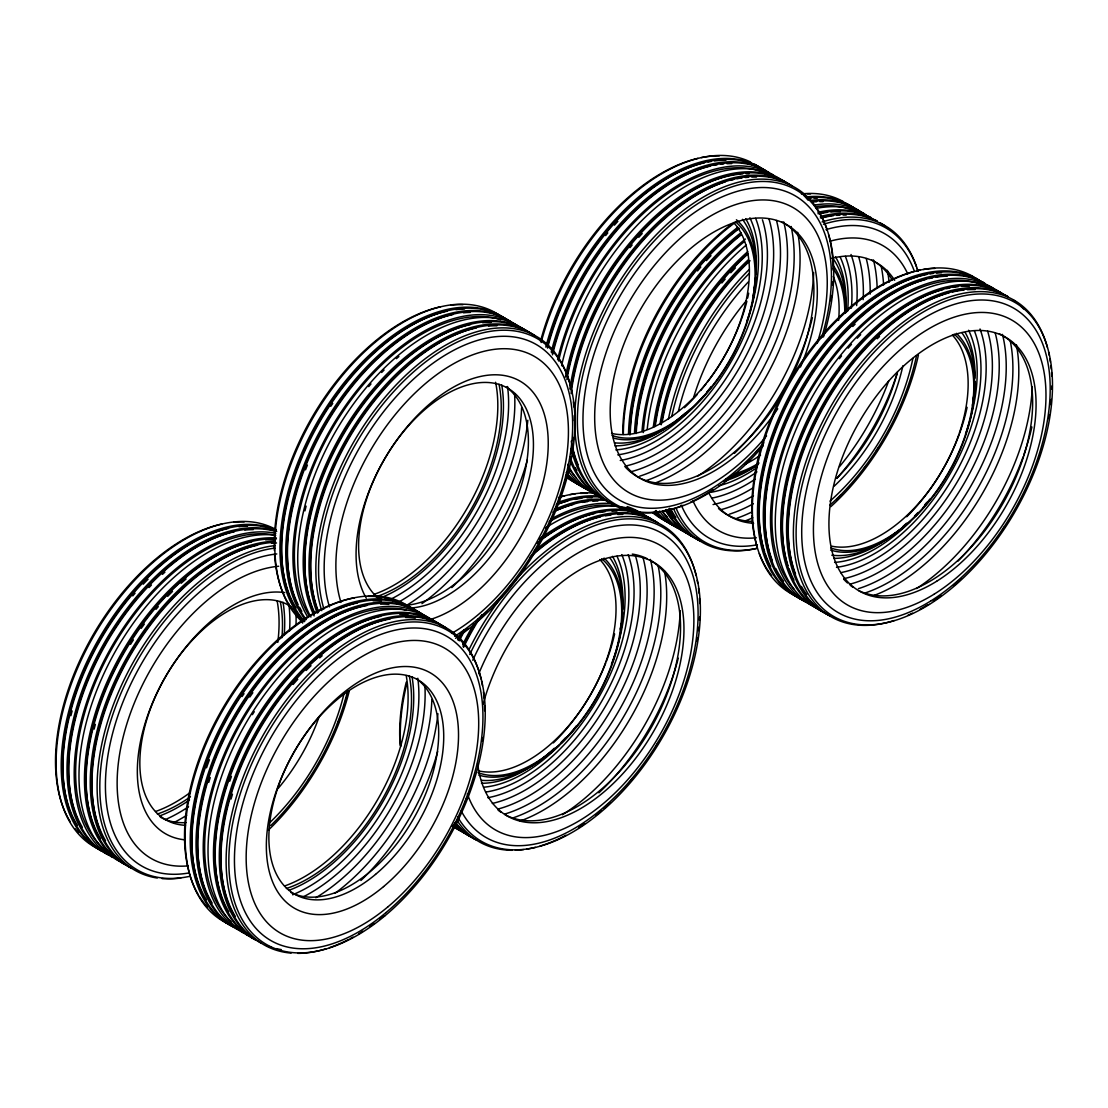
<?xml version="1.0" encoding="UTF-8"?>
<svg xmlns="http://www.w3.org/2000/svg" width="1108" height="1108" viewBox="0 0 1108 1108"><rect width="100%" height="100%" fill="white"/><g stroke="black" fill="none" stroke-linecap="round" stroke-linejoin="round"><path stroke-width="1.5" d="M554.762 511.107A180.77 104.374 -60 0 1 573.542 504.362M582.406 502.395A180.77 104.374 -60 0 1 587.656 501.619M592.822 501.162A180.77 104.374 -60 0 1 597.863 501.024M604.054 558.086A126.367 72.962 -60 0 1 596.353 698.303A126.367 72.962 -60 0 1 478.767 775.088M610.051 558.044A132.849 76.701 -60 0 1 622.544 609.76M622.391 613.001A132.849 76.701 -60 0 1 621.837 619.635M621.436 623.001A132.849 76.701 -60 0 1 620.411 629.815M565.786 737.499A132.849 76.701 -60 0 1 561.188 742.263M550.385 752.277A132.849 76.701 -60 0 1 481.731 780.309M400.708 746.487A182.82 105.551 -60 0 1 406.428 685.27M558.543 497.52A182.82 105.551 -60 0 1 594.165 493.143M556.881 504.5A180.77 104.374 -60 0 1 567.739 501.01M574.83 499.376A180.77 104.374 -60 0 1 581.839 498.268M587.005 497.811A180.77 104.374 -60 0 1 592.06 497.658M472.756 660.271A175.701 101.451 -60 0 1 662.252 533.46A175.701 101.451 -60 0 1 644.801 762.11A175.701 101.451 -60 0 1 461.247 810.973M469.75 654.496A181.297 104.678 -60 0 1 664.011 528.045A181.297 104.678 -60 0 1 646.587 761.972A181.297 104.678 -60 0 1 457.646 816.97M508.073 588.791A182.82 105.551 -60 0 1 696.156 575.661M697.167 580.26A182.82 105.551 -60 0 1 697.749 583.417M698.497 588.279A182.82 105.551 -60 0 1 699.079 593.265M699.48 598.348A182.82 105.551 -60 0 1 699.73 603.528M699.619 616.976A182.82 105.551 -60 0 1 699.439 620.341M698.885 627.17A182.82 105.551 -60 0 1 698.511 630.632M697.583 637.612A182.82 105.551 -60 0 1 697.043 641.13M658.498 742.028A182.82 105.551 -60 0 1 655.798 746.376M633.014 778.024A182.82 105.551 -60 0 1 628.596 783.259M609.982 802.788A182.82 105.551 -60 0 1 603.999 808.272M601.298 810.64A182.82 105.551 -60 0 1 595.799 815.211M584.595 823.673A182.82 105.551 -60 0 1 578.958 827.496M565.966 835.224A182.82 105.551 -60 0 1 540.039 846.069M535.386 847.343A182.82 105.551 -60 0 1 526.923 849.102M523.572 849.587A182.82 105.551 -60 0 1 515.345 850.251M512.145 850.293A182.82 105.551 -60 0 1 456.87 820.114M468.726 650.202A182.82 105.551 -60 0 1 504.874 592.752M455.056 827.607A182.82 105.551 -60 0 1 452.175 826.139M552.906 512.076A182.82 105.551 -60 0 1 606.81 500.442M458.726 640.244A180.77 104.374 -60 0 1 464.21 629.773M539.818 540.427A180.77 104.374 -60 0 1 594.525 513.544M599.83 512.464A180.77 104.374 -60 0 1 605.079 511.688M611.948 511.148A180.77 104.374 -60 0 1 616.948 511.107M471.039 836.955A182.82 105.551 -60 0 1 454.086 824.227M459.308 640.826A182.82 105.551 -60 0 1 464.861 630.23M537.131 543.072A182.82 105.551 -60 0 1 651.005 518.766M463.033 646.629A180.77 104.374 -60 0 1 478.504 618.624M533.294 553.654A180.77 104.374 -60 0 1 600.342 516.896M605.647 515.816A180.77 104.374 -60 0 1 610.896 515.04M617.752 514.5A180.77 104.374 -60 0 1 622.765 514.458M627.128 506.578A182.82 105.551 -60 0 1 643.152 514.458M460.526 830.765A182.82 105.551 -60 0 1 453.491 826.817M550.69 519.195A182.82 105.551 -60 0 1 612.281 503.6A182.82 105.551 -60 0 1 571.132 448.421M476.842 840.307A182.82 105.551 -60 0 1 455.499 822.455M463.601 647.252A182.82 105.551 -60 0 1 481.994 614.58M529.569 557.726A182.82 105.551 -60 0 1 656.822 522.131M601.602 558.709A124.082 71.632 -60 0 1 596.007 698.109A124.082 71.632 -60 0 1 478.088 772.65M557.643 502.533A182.82 105.551 -60 0 1 599.289 496.107M534.319 551.064A182.82 105.551 -60 0 1 657.861 522.824M475.138 839.324A182.82 105.551 -60 0 1 454.848 822.801M462.645 644.731A182.82 105.551 -60 0 1 474.016 623.762M620.452 506.744A182.82 105.551 -60 0 1 646.587 516.314M463.85 832.8A182.82 105.551 -60 0 1 452.992 825.737M545.413 527.948A182.82 105.551 -60 0 1 617.059 506.356M554.263 509.652A182.82 105.551 -60 0 1 605.106 499.459M599.83 559.54A123.639 71.383 -60 0 1 591.16 693.608A123.639 71.383 -60 0 1 479.626 771.099M478.753 673.816A164.455 94.942 -60 0 1 659.842 545.081A164.455 94.942 -60 0 1 638.776 766.334A164.455 94.942 -60 0 1 467.327 793.771M539.624 538.89A182.82 105.551 -60 0 1 652.058 519.472M469.321 835.958A182.82 105.551 -60 0 1 453.546 824.449M457.604 639.842A182.82 105.551 -60 0 1 461.537 632.239M400.168 745.379A181.297 104.678 -60 0 1 406.262 682.154M561.064 496.633A181.297 104.678 -60 0 1 564.623 495.733M569.941 494.653A181.297 104.678 -60 0 1 575.204 493.877M580.384 493.406A181.297 104.678 -60 0 1 587.101 493.295M556.299 504.68A182.82 105.551 -60 0 1 600.993 497.09M457.258 826.734A180.77 104.374 -60 0 1 454.543 825.072M549.222 521.688A180.77 104.374 -60 0 1 616.574 506.093M626.242 508.406A180.77 104.374 -60 0 1 638.028 513.627M650.202 560.274A146.464 84.568 -60 0 1 650.936 728.136A146.464 84.568 -60 0 1 505.206 814.782M500.871 812.164A146.464 84.568 -60 0 1 498.101 810.156M632.294 554.083A146.464 84.568 -60 0 1 647.211 558.681M483.06 704.411A146.464 84.568 -60 0 1 648.305 559.595A146.464 84.568 -60 0 1 629.081 766.528A146.464 84.568 -60 0 1 477.603 763.121M650.396 559.429A171.366 98.944 -60 0 1 504.639 814.103M658.11 565.606A173.817 100.357 -60 0 1 512.298 818.133M643.083 557.809A167.474 96.701 -60 0 1 498.046 809.034M635.41 555.662A162.405 93.764 -60 0 1 606.644 704.245A162.405 93.764 -60 0 1 492.34 803.452M628.194 554.637A156.505 90.357 -60 0 1 601.644 701.364A156.505 90.357 -60 0 1 487.852 797.718M621.823 554.623A150.162 86.701 -60 0 1 598.431 697.985A150.162 86.701 -60 0 1 486.398 791.957M617.004 556.244A143.832 83.045 -60 0 1 611.464 664.052M576.312 725.92A143.832 83.045 -60 0 1 561.714 742.831M559.346 745.269A143.832 83.045 -60 0 1 483.642 787.22M612.489 556.327A137.918 79.624 -60 0 1 622.738 608.915M622.516 612.142A137.918 79.624 -60 0 1 621.851 618.721M621.145 623.721A137.918 79.624 -60 0 1 620.3 628.762M554.332 748.246A137.918 79.624 -60 0 1 537.505 762.152M534.818 764.049A137.918 79.624 -60 0 1 481.468 783.273M678.262 658.194A173.817 100.357 -60 0 1 598.902 792.816M680.243 610.73A174.648 100.842 -60 0 1 562.462 814.74M664.537 571.022A174.648 100.842 -60 0 1 520.206 821M614.608 633.956A135.882 78.446 -60 0 1 606.311 661.49M605.688 663.096A135.882 78.446 -60 0 1 553.335 742.914M314.16 615.923A182.82 105.551 -60 0 1 361.61 403.506A182.82 105.551 -60 0 1 527.463 331.389M314.09 611.533A180.77 104.374 -60 0 1 338.3 441.995A180.77 104.374 -60 0 1 470.471 324.589M482.659 322.733A180.77 104.374 -60 0 1 491.107 322.456M318.619 611.824A180.77 104.374 -60 0 1 345.322 443.158A180.77 104.374 -60 0 1 476.288 327.94M488.476 326.084A180.77 104.374 -60 0 1 496.924 325.807M341.015 602.475A164.455 94.942 -60 0 1 429.35 380.335A164.455 94.942 -60 0 1 567.892 419.087A164.455 94.942 -60 0 1 451.607 633.416M321.763 610.66A182.82 105.551 -60 0 1 413.727 368.064A182.82 105.551 -60 0 1 572.144 393.783M573.335 401.872A182.82 105.551 -60 0 1 573.847 406.913M574.318 415.542A182.82 105.551 -60 0 1 574.373 420.832M573.542 437.466A182.82 105.551 -60 0 1 573.21 440.776M566.534 475.858A182.82 105.551 -60 0 1 564.235 483.933M556.313 506.633A182.82 105.551 -60 0 1 554.374 511.439M531.882 555.288A182.82 105.551 -60 0 1 530.095 558.169M499.389 598.888A182.82 105.551 -60 0 1 493.406 605.328M487.271 611.519A182.82 105.551 -60 0 1 481.052 617.391M468.033 628.43A182.82 105.551 -60 0 1 462.451 632.654M366.263 598.154A135.882 78.446 -60 0 1 430.666 403.104A135.882 78.446 -60 0 1 548.225 444.89A135.882 78.446 -60 0 1 428.09 620.134M298.26 616.547A181.297 104.678 -60 0 1 293.842 611.491M288.939 604.469A181.297 104.678 -60 0 1 274.521 553.861M274.355 550.427A181.297 104.678 -60 0 1 440.569 306.777M451.053 305.088A181.297 104.678 -60 0 1 462.922 304.686M301.847 611.353A180.77 104.374 -60 0 1 299.506 607.281M298.038 604.428A180.77 104.374 -60 0 1 319.686 434.128A180.77 104.374 -60 0 1 453.034 314.52M463.504 312.83A180.77 104.374 -60 0 1 470.332 312.401M305.531 469.82A180.77 104.374 -60 0 1 307.401 465.055M305.517 619.94A182.82 105.551 -60 0 1 336.513 404.143A182.82 105.551 -60 0 1 510.026 321.32M296.044 607.987A180.77 104.374 -60 0 1 311.016 436.261A180.77 104.374 -60 0 1 447.23 311.168M455.97 309.672A180.77 104.374 -60 0 1 464.529 309.035M310.933 617.045A182.82 105.551 -60 0 1 355.571 401.124A182.82 105.551 -60 0 1 524.624 330.101M304.174 621.671A182.82 105.551 -60 0 1 327.566 405.459A182.82 105.551 -60 0 1 504.223 317.968M302.65 622.17A182.82 105.551 -60 0 1 320.129 406.054A182.82 105.551 -60 0 1 499.099 315.004M506.425 387.163A124.082 71.632 -60 0 1 510.774 512.644A124.082 71.632 -60 0 1 403.063 605.439M314.464 613.915A182.82 105.551 -60 0 1 364.823 402.509A182.82 105.551 -60 0 1 529.167 332.372M317.262 613.181A182.82 105.551 -60 0 1 370.446 402.91A182.82 105.551 -60 0 1 533.267 334.741M318.356 612.586A182.82 105.551 -60 0 1 372.911 402.91A182.82 105.551 -60 0 1 534.984 335.724M330.78 406.304A180.77 104.374 -60 0 1 332.732 403.409M304.728 621.436A182.82 105.551 -60 0 1 330.059 405.279A182.82 105.551 -60 0 1 505.927 318.952M307.747 617.004A182.82 105.551 -60 0 1 350.142 399.226A182.82 105.551 -60 0 1 521.134 328.342M378.05 598.015A123.639 71.383 -60 0 1 420.029 413.907A123.639 71.383 -60 0 1 533.183 452.673A123.639 71.383 -60 0 1 407.619 608.154M309.035 615.494A180.77 104.374 -60 0 1 340.225 415.625A180.77 104.374 -60 0 1 500.747 319.741M510.303 323.73A180.77 104.374 -60 0 1 514.735 326.278M306.182 619.566A182.82 105.551 -60 0 1 339.02 403.977A182.82 105.551 -60 0 1 511.744 322.303M323.924 608.998A181.297 104.678 -60 0 1 419.226 367.025A181.297 104.678 -60 0 1 573.653 401.401A181.297 104.678 -60 0 1 455.568 638.305M329.492 606.907A175.701 101.451 -60 0 1 422.148 371.609A175.701 101.451 -60 0 1 571.576 406.691A175.701 101.451 -60 0 1 454.709 636.311M304.949 510.871A180.77 104.374 -60 0 1 306.099 506.162M368.701 386.595A180.77 104.374 -60 0 1 370.986 383.95M381.637 372.482A180.77 104.374 -60 0 1 384.074 370.044M396.401 358.646A180.77 104.374 -60 0 1 398.894 356.541M495.595 382.274A146.464 84.568 -60 0 1 374.255 594.276M514.611 394.019A162.405 93.764 -60 0 1 396.816 603.112M507.547 386.526A156.505 90.357 -60 0 1 388.728 600.204M521.591 407.772A167.474 96.701 -60 0 1 406.927 605.162M501.758 385.058A150.162 86.701 -60 0 1 378.368 598.694M527.824 420.278A171.366 98.944 -60 0 1 421.94 603.652M527.394 459.82A173.817 100.357 -60 0 1 451.842 587.6M499.016 384.241A146.464 84.568 -60 0 1 376.097 596.783M124.262 864.088A182.82 105.551 -60 0 1 109.65 676.226A182.82 105.551 -60 0 1 276.363 537.948M100.537 838.645A180.77 104.374 -60 0 1 115.509 666.905A180.77 104.374 -60 0 1 251.738 541.826M265.629 539.831A180.77 104.374 -60 0 1 274.022 539.735M94.138 729.106A180.77 104.374 -60 0 1 95.357 724.369M130.564 644.302A180.77 104.374 -60 0 1 133.362 639.884M141.242 628.319A180.77 104.374 -60 0 1 144.317 624.081M156.006 609.303A180.77 104.374 -60 0 1 158.278 606.644M167.668 596.339A180.77 104.374 -60 0 1 172.502 591.423M181.116 583.293A180.77 104.374 -60 0 1 186.089 578.958M105.551 840.667A180.77 104.374 -60 0 1 121.88 669.163A180.77 104.374 -60 0 1 257.541 545.178M271.446 543.197A180.77 104.374 -60 0 1 276.515 543.017M344.062 693.497A164.455 94.942 -60 0 1 269.95 822.441M188.138 865.874A164.455 94.942 -60 0 1 126.312 725.615A164.455 94.942 -60 0 1 278.69 566.243M348.217 691.489A182.82 105.551 -60 0 1 343.979 706.045M339.45 719.037A182.82 105.551 -60 0 1 337.58 723.87M309.52 778.259A182.82 105.551 -60 0 1 307.65 781.112M180.853 877.979A182.82 105.551 -60 0 1 162.087 878.602M157.294 878.035A182.82 105.551 -60 0 1 111.493 709.868A182.82 105.551 -60 0 1 275.393 545.565M318.979 717.139A135.882 78.446 -60 0 1 278.08 788.508M185.119 839.85A135.882 78.446 -60 0 1 151.256 705.962A135.882 78.446 -60 0 1 284.756 592.641M78.377 832.565A181.297 104.678 -60 0 1 75.095 828.715M70.192 821.707A181.297 104.678 -60 0 1 85.205 649.468A181.297 104.678 -60 0 1 221.822 524.015M234.051 522.159A181.297 104.678 -60 0 1 244.176 521.923M82.311 827.247A180.77 104.374 -60 0 1 98.64 655.756A180.77 104.374 -60 0 1 234.3 531.757M244.771 530.067A180.77 104.374 -60 0 1 253.275 529.61M106.839 854.033A182.82 105.551 -60 0 1 98.917 652.667A182.82 105.551 -60 0 1 276.709 531.328M77.297 825.225A180.77 104.374 -60 0 1 92.269 653.485A180.77 104.374 -60 0 1 228.483 528.405M238.954 526.716A180.77 104.374 -60 0 1 247.458 526.245M70.898 715.699A180.77 104.374 -60 0 1 72.117 710.948M132.766 595.882A180.77 104.374 -60 0 1 135.037 593.223M143.223 584.179A180.77 104.374 -60 0 1 148.043 579.221M118.805 860.93A182.82 105.551 -60 0 1 105.869 669.495A182.82 105.551 -60 0 1 275.74 535.261M101.022 850.681A182.82 105.551 -60 0 1 95.108 645.562A182.82 105.551 -60 0 1 275.504 529.749M95.897 847.717A182.82 105.551 -60 0 1 92.726 637.682A182.82 105.551 -60 0 1 276.224 529.693M125.98 865.085A182.82 105.551 -60 0 1 110.8 678.415A182.82 105.551 -60 0 1 276.418 538.862M130.079 867.453A182.82 105.551 -60 0 1 113.265 684.398A182.82 105.551 -60 0 1 275.463 541.175M131.783 868.437A182.82 105.551 -60 0 1 114.443 686.586A182.82 105.551 -60 0 1 275.463 542.227M101.313 850.889A182.82 105.551 -60 0 1 96.812 646.56A182.82 105.551 -60 0 1 275.698 530.109M112.587 857.398A182.82 105.551 -60 0 1 103.515 661.808A182.82 105.551 -60 0 1 275.85 533.308M287.678 604.4A124.082 71.632 -60 0 1 302.636 623.098M185.936 822.607A124.082 71.632 -60 0 1 160.341 817.136M109.526 853.105A180.77 104.374 -60 0 1 106.603 658.387A180.77 104.374 -60 0 1 275.241 535.192M108.542 855.016A182.82 105.551 -60 0 1 99.318 656.158A182.82 105.551 -60 0 1 275.241 531.328M349.269 691.018A181.297 104.678 -60 0 1 268.607 829.92M189.897 876.29A181.297 104.678 -60 0 1 107.074 733.662A181.297 104.678 -60 0 1 274.895 548.1M347.524 691.24A175.701 101.451 -60 0 1 270.726 825.599M189.316 872.882A175.701 101.451 -60 0 1 113.376 730.504A175.701 101.451 -60 0 1 276.792 553.945M185.479 825.322A123.639 71.383 -60 0 1 158.319 690.27A123.639 71.383 -60 0 1 291.529 606.962M277.152 601.021A146.464 84.568 -60 0 1 277.789 642.377M189.883 792.76A146.464 84.568 -60 0 1 155.508 811.513M288.8 603.763A156.505 90.357 -60 0 1 289.548 630.937M188.554 806.707A156.505 90.357 -60 0 1 165.175 819.629M283.011 602.281A150.162 86.701 -60 0 1 284.244 634.607M189.523 799.948A150.162 86.701 -60 0 1 159.635 815.917M295.864 611.242A162.405 93.764 -60 0 1 296.016 625.023M186.643 815.308A162.405 93.764 -60 0 1 173.513 822.732M149.04 587.531A180.77 104.374 -60 0 1 151.436 585.038M162.447 574.36A180.77 104.374 -60 0 1 164.926 572.13M280.269 601.478A146.464 84.568 -60 0 1 281.917 637.709M190.451 796.79A146.464 84.568 -60 0 1 157.364 814.02M253.289 938.587A182.82 105.551 -60 0 1 253.621 722.499A182.82 105.551 -60 0 1 440.375 624.981M228.76 911.801A180.77 104.374 -60 0 1 245.09 740.31A180.77 104.374 -60 0 1 380.75 616.311M399.725 614.164A180.77 104.374 -60 0 1 407.896 614.58M235.381 916.482A180.77 104.374 -60 0 1 251.53 742.443A180.77 104.374 -60 0 1 390.071 618.97M405.542 617.516A180.77 104.374 -60 0 1 415.292 618.112M291.113 953.102A182.82 105.551 -60 0 1 277.886 711.751A182.82 105.551 -60 0 1 481.094 679.107M481.495 680.866A182.82 105.551 -60 0 1 482.423 685.506M483.42 691.946A182.82 105.551 -60 0 1 484.127 698.622M484.542 705.519A182.82 105.551 -60 0 1 484.653 710.782M482.88 737.499A182.82 105.551 -60 0 1 482.409 740.878M466.606 798.356A182.82 105.551 -60 0 1 464.654 803.161M423.838 873.589A182.82 105.551 -60 0 1 421.774 876.248M383.811 915.693A182.82 105.551 -60 0 1 379.698 919.044M374.13 923.352A182.82 105.551 -60 0 1 369.92 926.413M362.856 931.177A182.82 105.551 -60 0 1 358.618 933.836M352.995 937.105A182.82 105.551 -60 0 1 350.197 938.628M348.604 939.459A182.82 105.551 -60 0 1 329.408 947.7M326.237 948.725A182.82 105.551 -60 0 1 318.467 950.844M316.943 951.19A182.82 105.551 -60 0 1 297.761 953.365M231.06 799.034A180.77 104.374 -60 0 1 232.458 794.228M293.108 684.481A180.77 104.374 -60 0 1 297.747 679.273M306.127 670.479A180.77 104.374 -60 0 1 311.016 665.714M319.672 657.861A180.77 104.374 -60 0 1 322.165 655.756M207.39 907.05A181.297 104.678 -60 0 1 199.218 896.192M198.415 894.862A181.297 104.678 -60 0 1 188.055 868.34M187.654 866.595A181.297 104.678 -60 0 1 227.154 701.032A181.297 104.678 -60 0 1 354.366 597.808M368.188 596.367A181.297 104.678 -60 0 1 379.656 596.949M384.711 597.794A181.297 104.678 -60 0 1 389.822 599.068M399.545 602.807A181.297 104.678 -60 0 1 404.06 605.245M212.14 903.075A180.77 104.374 -60 0 1 228.29 729.022A180.77 104.374 -60 0 1 366.831 605.55M380.612 604.109A180.77 104.374 -60 0 1 388.866 604.359M208.747 782.414A180.77 104.374 -60 0 1 210.215 777.594M249.812 697.043A180.77 104.374 -60 0 1 252.832 692.735M233.026 926.925A182.82 105.551 -60 0 1 237.652 710.034A182.82 105.551 -60 0 1 422.951 614.926M206.323 899.71A180.77 104.374 -60 0 1 221.295 727.984A180.77 104.374 -60 0 1 357.51 602.89M373.119 600.813A180.77 104.374 -60 0 1 381.443 600.882M206.517 767.802A180.77 104.374 -60 0 1 209.398 759.783M242.043 696.572A180.77 104.374 -60 0 1 244.009 693.677M249.272 936.163A182.82 105.551 -60 0 1 247.444 720.56A182.82 105.551 -60 0 1 434.904 621.823M230.048 925.166A182.82 105.551 -60 0 1 230.381 709.078A182.82 105.551 -60 0 1 417.134 611.561M226.378 922.95A182.82 105.551 -60 0 1 224.536 707.333A182.82 105.551 -60 0 1 412.01 608.611M416.705 678.885A124.082 71.632 -60 0 1 412.024 821.388A124.082 71.632 -60 0 1 290.864 892.439M254.992 939.57A182.82 105.551 -60 0 1 253.912 725.892A182.82 105.551 -60 0 1 439.447 624.095M256.267 940.346A182.82 105.551 -60 0 1 260.892 723.455A182.82 105.551 -60 0 1 446.192 628.333M281.183 949.57A182.82 105.551 -60 0 1 276.238 948.628M271.418 947.326A182.82 105.551 -60 0 1 266.751 945.678M260.809 942.922A182.82 105.551 -60 0 1 259.729 729.244A182.82 105.551 -60 0 1 445.264 627.447M231.752 926.15A182.82 105.551 -60 0 1 230.672 712.472A182.82 105.551 -60 0 1 416.206 610.674M243.04 932.659A182.82 105.551 -60 0 1 243.372 716.585A182.82 105.551 -60 0 1 430.126 619.067M238.552 927.59A180.77 104.374 -60 0 1 235.935 925.734M230.963 921.565A180.77 104.374 -60 0 1 240.284 724.258A180.77 104.374 -60 0 1 405.985 610.065M237.569 929.501A182.82 105.551 -60 0 1 236.489 715.823A182.82 105.551 -60 0 1 422.023 614.026M252.402 714.646A180.77 104.374 -60 0 1 254.272 711.696M229.758 781.223A180.77 104.374 -60 0 1 231.447 776.403M406.179 675.52A146.464 84.568 -60 0 1 284.534 885.998M424.89 685.741A162.405 93.764 -60 0 1 302.539 897.217M417.827 678.248A156.505 90.357 -60 0 1 292.595 894.793M431.871 699.494A167.474 96.701 -60 0 1 315.808 897.743M412.038 676.78A150.162 86.701 -60 0 1 288.648 890.416M437.923 713.69A171.366 98.944 -60 0 1 334.962 893.367M437.674 751.543A173.817 100.357 -60 0 1 360.903 880.5M409.295 675.963A146.464 84.568 -60 0 1 286.376 888.505M590.813 491.273A182.82 105.551 -60 0 1 566.271 472.465M552.518 354.823A182.82 105.551 -60 0 1 768.869 172.446M605.633 235.561A180.77 104.374 -60 0 1 607.793 232.915M614.428 225.132A180.77 104.374 -60 0 1 617.821 221.365M547.186 346.887A180.77 104.374 -60 0 1 704.605 162.738M707.984 162.003A180.77 104.374 -60 0 1 711.322 161.408M714.646 160.923A180.77 104.374 -60 0 1 725.892 160.258M812.372 317.788A173.817 100.357 -60 0 1 734.424 453.352M736.418 219.772A126.367 72.962 -60 0 1 730.865 358.909A126.367 72.962 -60 0 1 613.43 438.062M742.457 219.301A132.849 76.701 -60 0 1 755.822 274.382M755.614 277.665A132.849 76.701 -60 0 1 753.108 296.002M690.007 409.281A132.849 76.701 -60 0 1 679.412 418.436M675.34 421.566A132.849 76.701 -60 0 1 614.829 442.868M754.825 164.303A182.82 105.551 -60 0 1 757.581 166.034M578.168 483.974A182.82 105.551 -60 0 1 565.523 476.717M541.133 342.497A182.82 105.551 -60 0 1 750.559 162.003M576.423 478.019A180.77 104.374 -60 0 1 568.307 467.479M558.584 360.986A180.77 104.374 -60 0 1 767.692 174.261M763.841 442.895A175.701 101.451 -60 0 1 585.024 444.446A175.701 101.451 -60 0 1 720.712 197.501A175.701 101.451 -60 0 1 821.651 337.691M763.274 445.818A181.297 104.678 -60 0 1 579.359 445.859A181.297 104.678 -60 0 1 720.034 191.518A181.297 104.678 -60 0 1 823.479 336.943M660.119 511.73A182.82 105.551 -60 0 1 614.524 289.784A182.82 105.551 -60 0 1 827.33 230.353M828.673 234.896A182.82 105.551 -60 0 1 833.174 270.227M832.87 281.806A182.82 105.551 -60 0 1 832.648 285.199M831.596 295.545A182.82 105.551 -60 0 1 830.875 300.767M758.703 449.557A182.82 105.551 -60 0 1 755.254 453.338M749.423 459.432A182.82 105.551 -60 0 1 744.715 464.072M731.917 475.554A182.82 105.551 -60 0 1 725.241 480.9M713.123 489.57A182.82 105.551 -60 0 1 690.658 502.132M682.999 505.373A182.82 105.551 -60 0 1 676.974 507.533M675.492 508.018A182.82 105.551 -60 0 1 663.498 511.12M803.605 195.174A182.82 105.551 -60 0 1 808.051 200.188M614.067 504.694A182.82 105.551 -60 0 1 571.271 441.15M571.091 393.492A182.82 105.551 -60 0 1 660.105 222.943A182.82 105.551 -60 0 1 792.109 185.867M605.3 499.999A182.82 105.551 -60 0 1 570.121 457.05M566.867 379.67A182.82 105.551 -60 0 1 658.332 215.88A182.82 105.551 -60 0 1 786.292 182.515M552.186 353.549A180.77 104.374 -60 0 1 710.422 166.089M713.787 165.355A180.77 104.374 -60 0 1 717.139 164.76M720.449 164.289A180.77 104.374 -60 0 1 723.732 163.929M726.959 163.707A180.77 104.374 -60 0 1 731.695 163.61M597.794 495.054A182.82 105.551 -60 0 1 567.933 470.388M557.587 359.643A182.82 105.551 -60 0 1 772.941 174.759M589.11 490.29A182.82 105.551 -60 0 1 566.728 474.044M551.216 352.164A182.82 105.551 -60 0 1 765.766 170.618M585.01 487.922A182.82 105.551 -60 0 1 566.077 475.304M547.532 348.12A182.82 105.551 -60 0 1 763.052 169.095M583.307 486.938A182.82 105.551 -60 0 1 565.579 475.457M545.829 347.136A182.82 105.551 -60 0 1 759.95 167.266M578.099 464.723A180.77 104.374 -60 0 1 572.545 447.23M571.271 388.506A180.77 104.374 -60 0 1 725.172 181.837M730.269 180.355A180.77 104.374 -60 0 1 733.662 179.51M737.028 178.776A180.77 104.374 -60 0 1 742.041 177.931M745.338 177.515A180.77 104.374 -60 0 1 748.592 177.225M751.792 177.072A180.77 104.374 -60 0 1 756.487 177.058M569.858 389.033A182.82 105.551 -60 0 1 658.789 221.586A182.82 105.551 -60 0 1 789.007 184.039M601.076 497.201A182.82 105.551 -60 0 1 567.67 464.363M561.617 365.723A182.82 105.551 -60 0 1 654.911 208.429A182.82 105.551 -60 0 1 779.118 178.374M733.579 222.528A123.639 71.383 -60 0 1 723.69 357.662A123.639 71.383 -60 0 1 611.588 433.38M766.556 435.887A164.455 94.942 -60 0 1 596.838 441.704A164.455 94.942 -60 0 1 724.036 209.093A164.455 94.942 -60 0 1 817.219 343.258M606.547 500.345A182.82 105.551 -60 0 1 569.623 459.446M565.44 377.066A182.82 105.551 -60 0 1 657.238 214.329A182.82 105.551 -60 0 1 784.589 181.532M540.482 341.375A181.297 104.678 -60 0 1 697.943 158.347M701.322 157.613A181.297 104.678 -60 0 1 719.286 155.868M735.407 221.669A124.082 71.632 -60 0 1 729.452 360.557A124.082 71.632 -60 0 1 612.156 435.499M782.082 222.043A146.464 84.568 -60 0 1 786.403 386.955A146.464 84.568 -60 0 1 641.518 478.822M640.105 478.144A146.464 84.568 -60 0 1 625.078 466.828M748.689 293.246A135.882 78.446 -60 0 1 747.637 298.038M746.861 301.265A135.882 78.446 -60 0 1 741.487 319.104M740.92 320.711A135.882 78.446 -60 0 1 707.195 382.385M706.128 383.756A135.882 78.446 -60 0 1 700.685 390.501M697.292 394.42A135.882 78.446 -60 0 1 684.425 407.689M777.747 408.769A146.464 84.568 -60 0 1 613.43 439.322A146.464 84.568 -60 0 1 730.629 223.954A146.464 84.568 -60 0 1 800.475 366.997M576.839 470.568A180.77 104.374 -60 0 1 575.232 467.604M566.853 376.637A180.77 104.374 -60 0 1 742.775 173.873M745.989 173.707A180.77 104.374 -60 0 1 749.133 173.679M629.953 247.652A180.77 104.374 -60 0 1 632.128 245.007M638.79 237.278A180.77 104.374 -60 0 1 642.197 233.539M783.73 221.905A171.366 98.944 -60 0 1 639.676 476.177M791.098 226.475A173.817 100.357 -60 0 1 645.715 480.72M776.486 220.506A167.474 96.701 -60 0 1 745.518 370.668A167.474 96.701 -60 0 1 630.757 471.8M768.91 218.692A162.405 93.764 -60 0 1 739.604 367.551A162.405 93.764 -60 0 1 625.051 466.191M762.415 219.772A156.505 90.357 -60 0 1 733.662 366.263A156.505 90.357 -60 0 1 620.258 460.485M755.656 218.373A150.162 86.701 -60 0 1 730.574 362.69A150.162 86.701 -60 0 1 617.765 454.848M749.867 217.777A143.832 83.045 -60 0 1 746.806 321.375M711.101 386.664A143.832 83.045 -60 0 1 706.779 392.149M703.428 396.179A143.832 83.045 -60 0 1 615.854 449.903M745.739 218.719A137.918 79.624 -60 0 1 755.933 274.091M755.628 277.54A137.918 79.624 -60 0 1 753.952 289.784M685.256 413.09A137.918 79.624 -60 0 1 676.074 420.832M670.728 424.849A137.918 79.624 -60 0 1 615.079 445.859M797.663 232.334A174.648 100.842 -60 0 1 653.914 483.476M813.646 272.457A174.648 100.842 -60 0 1 697.86 476.038M806.61 602.42A182.82 105.551 -60 0 1 800.627 393.298A182.82 105.551 -60 0 1 984.804 283.302M770.725 566.673A180.77 104.374 -60 0 1 765.282 553.834M764.714 552.13A180.77 104.374 -60 0 1 797.095 384.337A180.77 104.374 -60 0 1 926.717 274.493M930.069 273.898A180.77 104.374 -60 0 1 933.379 273.427M936.662 273.08A180.77 104.374 -60 0 1 941.481 272.79M1031.894 426.982A173.817 100.357 -60 0 1 1023.695 455.166M1023.113 456.815A173.817 100.357 -60 0 1 957.824 561.244M956.37 333.356A126.367 72.962 -60 0 1 948.226 473.795A126.367 72.962 -60 0 1 830.612 550.094M962.16 333.12A132.849 76.701 -60 0 1 974.666 375.792M974.735 382.038A132.849 76.701 -60 0 1 974.223 391.816M973.89 395.154A132.849 76.701 -60 0 1 972.45 405.279M926.8 502.353A132.849 76.701 -60 0 1 924.64 504.971M917.95 512.519A132.849 76.701 -60 0 1 914.529 516.106M904.834 525.331A132.849 76.701 -60 0 1 902.175 527.63M899.502 529.846A132.849 76.701 -60 0 1 831.817 555.177M796.915 596.464A182.82 105.551 -60 0 1 787.303 387.204A182.82 105.551 -60 0 1 973.572 276.806M807.136 600.467A180.77 104.374 -60 0 1 804.283 598.542M793.979 589.221A180.77 104.374 -60 0 1 815.613 382.745A180.77 104.374 -60 0 1 984.998 286.072M894.225 620.522A182.82 105.551 -60 0 1 793.605 524.112A182.82 105.551 -60 0 1 909.405 317.664A182.82 105.551 -60 0 1 1047.406 347.4M1048.583 352.136A182.82 105.551 -60 0 1 1049.276 355.377M1049.885 358.701A182.82 105.551 -60 0 1 1050.426 362.081M1050.869 365.529A182.82 105.551 -60 0 1 1051.243 369.019M1051.534 372.565A182.82 105.551 -60 0 1 1051.741 376.138M1051.908 385.972A182.82 105.551 -60 0 1 1051.838 389.268M1051.257 399.406A182.82 105.551 -60 0 1 1050.744 404.572M1049.345 415.001A182.82 105.551 -60 0 1 1048.75 418.505M1004.457 526.84A182.82 105.551 -60 0 1 1002.56 529.679M961.093 578.819A182.82 105.551 -60 0 1 953.295 585.813M941.288 595.439A182.82 105.551 -60 0 1 933.213 601.173M927.839 604.649A182.82 105.551 -60 0 1 920.18 609.151M912.48 613.167A182.82 105.551 -60 0 1 907.854 615.314M1013.557 300.171A182.82 105.551 -60 0 1 1017.476 303.163M1021.174 306.487A182.82 105.551 -60 0 1 1023.501 308.883M829.864 615.84A182.82 105.551 -60 0 1 823.867 406.705A182.82 105.551 -60 0 1 1008.045 296.709M828.507 614.455A182.82 105.551 -60 0 1 816.042 407.038A182.82 105.551 -60 0 1 1002.241 293.357M783.55 581.132A180.77 104.374 -60 0 1 775.766 568.515M772.29 560.537A180.77 104.374 -60 0 1 798.536 395.445A180.77 104.374 -60 0 1 925.776 279.424M929.155 278.579A180.77 104.374 -60 0 1 932.534 277.859M935.872 277.249A180.77 104.374 -60 0 1 947.298 276.141M815.031 606.921A182.82 105.551 -60 0 1 806.112 396.429A182.82 105.551 -60 0 1 993.073 288.108M804.907 601.436A182.82 105.551 -60 0 1 799.602 391.082A182.82 105.551 -60 0 1 984.5 283.108M805.253 601.035A182.82 105.551 -60 0 1 792.802 393.617A182.82 105.551 -60 0 1 979.001 279.936M802.04 599.428A182.82 105.551 -60 0 1 791.763 391.401A182.82 105.551 -60 0 1 977.284 278.953M806.79 594.553A180.77 104.374 -60 0 1 801.389 586.409M795.53 573.944A180.77 104.374 -60 0 1 820.017 412.134A180.77 104.374 -60 0 1 943.919 294.326M945.609 293.814A180.77 104.374 -60 0 1 949.016 292.844M952.395 292A180.77 104.374 -60 0 1 964.085 290.005M967.339 289.714A180.77 104.374 -60 0 1 975.234 289.562M828.147 614.857A182.82 105.551 -60 0 1 822.856 404.503A182.82 105.551 -60 0 1 1007.754 296.529M819.809 609.691A182.82 105.551 -60 0 1 810.89 399.199A182.82 105.551 -60 0 1 997.851 290.864M952.326 335.031A123.639 71.383 -60 0 1 943.116 468.975A123.639 71.383 -60 0 1 831.9 546.216M852.758 326.486A180.77 104.374 -60 0 1 855.099 324.242M822.344 611.505A182.82 105.551 -60 0 1 816.347 402.37A182.82 105.551 -60 0 1 1000.524 292.373M771.625 575.523A181.297 104.678 -60 0 1 759.354 553.612M757.124 547.061A181.297 104.678 -60 0 1 751.958 515.539M751.889 513.752A181.297 104.678 -60 0 1 913.283 271.682M916.676 270.837A181.297 104.678 -60 0 1 920.055 270.117M923.421 269.507A181.297 104.678 -60 0 1 934.861 268.399M954.14 334.159A124.082 71.632 -60 0 1 948.185 473.047A124.082 71.632 -60 0 1 830.889 548.003M999.319 333.771A146.464 84.568 -60 0 1 1005.191 499.362A146.464 84.568 -60 0 1 858.839 590.647M852.966 587.254A146.464 84.568 -60 0 1 850.182 585.232M847.537 583.016A146.464 84.568 -60 0 1 843.825 579.318M967.09 407.329A135.882 78.446 -60 0 1 959.653 433.2M959.099 434.738A135.882 78.446 -60 0 1 906.718 516.757M877.176 338.771A180.77 104.374 -60 0 1 879.517 336.555M793.965 580.093A180.77 104.374 -60 0 1 789.104 568.93M787.954 565.551A180.77 104.374 -60 0 1 817.856 402.079A180.77 104.374 -60 0 1 943.199 289.493M946.592 288.648A180.77 104.374 -60 0 1 949.958 287.914M953.309 287.318A180.77 104.374 -60 0 1 958.268 286.653M961.522 286.363A180.77 104.374 -60 0 1 969.417 286.196M1002.463 334.394A171.366 98.944 -60 0 1 858.409 588.667M1010.191 340.599A173.817 100.357 -60 0 1 864.462 593.209M995.219 333.009A167.474 96.701 -60 0 1 964.265 483.171A167.474 96.701 -60 0 1 849.49 584.29M987.644 331.181A162.405 93.764 -60 0 1 958.337 480.041A162.405 93.764 -60 0 1 843.784 578.695M980.026 328.979A156.505 90.357 -60 0 1 954.32 475.443A156.505 90.357 -60 0 1 840.723 572.656M974.403 330.863A150.162 86.701 -60 0 1 949.321 475.194A150.162 86.701 -60 0 1 836.498 567.338M968.6 330.267A143.832 83.045 -60 0 1 965.539 433.865M929.847 499.154A143.832 83.045 -60 0 1 923.296 507.339M918.74 512.602A143.832 83.045 -60 0 1 915.25 516.425M910.513 521.3A143.832 83.045 -60 0 1 834.601 562.407M965.29 332.649A137.918 79.624 -60 0 1 975.054 378.16M974.971 381.484A137.918 79.624 -60 0 1 972.685 402.287M906.552 523.225A137.918 79.624 -60 0 1 902.701 526.729M894.807 533.322A137.918 79.624 -60 0 1 892.148 535.372M889.475 537.338A137.918 79.624 -60 0 1 833.825 558.363M1016.41 344.823A174.648 100.842 -60 0 1 874.157 595.411M1032.31 386.623A174.648 100.842 -60 0 1 916.607 588.528M839.379 358.673A180.77 104.374 -60 0 1 841.512 356M848.105 348.175A180.77 104.374 -60 0 1 851.484 344.38M857.204 338.245A180.77 104.374 -60 0 1 860.681 334.699M677.597 527.934A182.82 105.551 -60 0 1 655.991 510.469M636.214 433.505A182.82 105.551 -60 0 1 741.252 234.813M812.413 201.421A182.82 105.551 -60 0 1 859.947 211.337M697.514 270.92A180.77 104.374 -60 0 1 700.796 266.986M706.392 260.615A180.77 104.374 -60 0 1 710.976 255.685M629.926 434.987A180.77 104.374 -60 0 1 737.97 228.871M807.635 198.581A180.77 104.374 -60 0 1 810.862 198.36M814.048 198.263A180.77 104.374 -60 0 1 817.164 198.29M896.912 374.061A173.817 100.357 -60 0 1 836.817 478.24M664.952 520.635A182.82 105.551 -60 0 1 652.654 512.685M623.347 434.474A182.82 105.551 -60 0 1 735.324 222.389M801.416 193.928A182.82 105.551 -60 0 1 843.146 201.504M667.362 517.284A180.77 104.374 -60 0 1 662.681 512.034M643.305 432.577A180.77 104.374 -60 0 1 744.341 241.586M815.696 206.656A180.77 104.374 -60 0 1 857.412 212.265M825.986 229.647A175.701 101.451 -60 0 1 914.432 271.474M916.551 355.626A175.701 101.451 -60 0 1 830.003 505.096M757.457 544.734A175.701 101.451 -60 0 1 681.295 505.137M678.428 411.22A175.701 101.451 -60 0 1 748.26 282M823.466 224.273A181.297 104.678 -60 0 1 917.673 270.269M918.421 355.017A181.297 104.678 -60 0 1 830.848 506.633M756.889 548.363A181.297 104.678 -60 0 1 675.963 507.976M671.78 416.525A181.297 104.678 -60 0 1 748.98 273.648M822.053 221.974A182.82 105.551 -60 0 1 916.482 266.64M917.05 268.358A182.82 105.551 -60 0 1 917.964 271.363M878.229 448.02A182.82 105.551 -60 0 1 876.373 450.914M866.705 464.931A182.82 105.551 -60 0 1 863.714 468.961M850.695 484.985A182.82 105.551 -60 0 1 847.274 488.836M841.484 495.027A182.82 105.551 -60 0 1 836.789 499.777M756.625 548.391A182.82 105.551 -60 0 1 674.01 509.666M668.429 419.115A182.82 105.551 -60 0 1 749.285 269.396M880.431 223.027A182.82 105.551 -60 0 1 884.544 225.686M887.176 227.639A182.82 105.551 -60 0 1 889.71 229.758M700.838 541.355A182.82 105.551 -60 0 1 669.62 508.295M662.39 421.04A182.82 105.551 -60 0 1 750.061 260.726M820.349 217.985A182.82 105.551 -60 0 1 876.165 220.727M874.628 219.675A182.82 105.551 -60 0 1 877.384 221.406M697.971 539.347A182.82 105.551 -60 0 1 666.143 509.555M655.23 426.4A182.82 105.551 -60 0 1 748.108 253.815M817.981 213.719A182.82 105.551 -60 0 1 870.348 217.376M635.867 433.436A180.77 104.374 -60 0 1 741.127 234.273M811.818 202.099A180.77 104.374 -60 0 1 816.679 201.711M819.851 201.614A180.77 104.374 -60 0 1 822.967 201.642M686.004 532.436A182.82 105.551 -60 0 1 659.509 511.079M641.989 431.58A182.82 105.551 -60 0 1 745.379 239.051M814.519 205.063A182.82 105.551 -60 0 1 864.046 213.609M678.83 528.294A182.82 105.551 -60 0 1 655.354 510.788M634.496 432.508A182.82 105.551 -60 0 1 740.878 232.777M810.696 200.437A182.82 105.551 -60 0 1 859.586 211.282M674.73 525.926A182.82 105.551 -60 0 1 654.62 512.131M630.258 433.491A182.82 105.551 -60 0 1 739.465 228.331M808.258 197.875A182.82 105.551 -60 0 1 854.143 207.985M670.077 523.599A182.82 105.551 -60 0 1 654.094 512.325M628.513 434.156A182.82 105.551 -60 0 1 737.748 227.348M806.555 196.892A182.82 105.551 -60 0 1 851.055 206.116M675.88 517.478A180.77 104.374 -60 0 1 671.545 510.456M661.241 424.779A180.77 104.374 -60 0 1 748.773 261.072M821.679 217.916A180.77 104.374 -60 0 1 833.41 215.7M836.692 215.354A180.77 104.374 -60 0 1 839.919 215.132M843.091 215.035A180.77 104.374 -60 0 1 846.207 215.063M881.483 223.774A182.82 105.551 -60 0 1 884.156 225.658M699.12 540.372A182.82 105.551 -60 0 1 668.664 508.877M660.105 423.547A182.82 105.551 -60 0 1 748.357 259.729M820.363 216.531A182.82 105.551 -60 0 1 877.314 221.24M692.306 535.815A182.82 105.551 -60 0 1 662.432 511.162M647.224 429.198A182.82 105.551 -60 0 1 746.183 245.103M815.917 208.429A182.82 105.551 -60 0 1 866.04 214.73M829.698 241.295A164.455 94.942 -60 0 1 907.784 273.953M912.895 358.452A164.455 94.942 -60 0 1 829.961 501.107M756.335 537.796A164.455 94.942 -60 0 1 692.846 500.567M693.913 396.512A164.455 94.942 -60 0 1 746.196 300.905M697.763 538.973A182.82 105.551 -60 0 1 665.271 510.054M653.291 427.162A182.82 105.551 -60 0 1 747.706 251.668M817.981 212.321A182.82 105.551 -60 0 1 871.511 217.888M622.765 432.909A181.297 104.678 -60 0 1 732.471 223.553M807.427 193.872A181.297 104.678 -60 0 1 810.557 193.9M871.802 260.048A146.464 84.568 -60 0 1 892.079 279.715M897.48 372.053A146.464 84.568 -60 0 1 836.651 478.462M751.916 521.397A146.464 84.568 -60 0 1 718.51 508.517M831.471 258.386A146.464 84.568 -60 0 1 894.655 280.324M902.895 365.765A146.464 84.568 -60 0 1 834.269 486.08M753.634 523.295A146.464 84.568 -60 0 1 709.078 493.392M672.93 517.948A180.77 104.374 -60 0 1 667.404 509.999M654.717 426.594A180.77 104.374 -60 0 1 746.792 254.217M819.255 213.775A180.77 104.374 -60 0 1 827.607 212.348M830.875 212.002A180.77 104.374 -60 0 1 840.404 211.711M721.834 283.011A180.77 104.374 -60 0 1 725.144 279.105M730.781 272.776A180.77 104.374 -60 0 1 735.366 267.901M851.013 254.494A156.505 90.357 -60 0 1 856.623 305.573M755.019 479.252A156.505 90.357 -60 0 1 711.696 498.171M845.376 256.363A150.162 86.701 -60 0 1 851.387 308.121M756.944 471.869A150.162 86.701 -60 0 1 710.754 492.34M840.335 257.375A143.832 83.045 -60 0 1 847.551 311.5M757.166 467.396A143.832 83.045 -60 0 1 718.981 485.719M835.46 256.724A137.918 79.624 -60 0 1 845.653 312.096M756.432 465.637A137.918 79.624 -60 0 1 723.566 481.232M887.383 270.338A174.648 100.842 -60 0 1 889.101 282.318M752.775 517.755A174.648 100.842 -60 0 1 745.144 520.926M881.165 266.1A173.817 100.357 -60 0 1 883.616 284.978M752.138 511.813A173.817 100.357 -60 0 1 736.931 518.212M873.45 259.909A171.366 98.944 -60 0 1 877.107 286.778M753.371 503.724A171.366 98.944 -60 0 1 729.396 514.181M866.207 258.51A167.474 96.701 -60 0 1 870.182 294.091M753.468 495.608A167.474 96.701 -60 0 1 720.477 509.805M858.631 256.696A162.405 93.764 -60 0 1 863.16 299.659M753.135 487.797A162.405 93.764 -60 0 1 713.067 504.555M833.133 258.635A132.849 76.701 -60 0 1 845.626 310.752M755.559 466.053A132.849 76.701 -60 0 1 726.059 479.03M832.717 264.895A126.367 72.962 -60 0 1 845.584 313.024M758.288 464.404A126.367 72.962 -60 0 1 731.405 475.886M833.022 268.358A124.082 71.632 -60 0 1 844.781 313.107M759.049 463.006A124.082 71.632 -60 0 1 734.355 473.85M888.741 380.792A174.648 100.842 -60 0 1 839.559 466.593M833.299 276.446A123.639 71.383 -60 0 1 838.617 320.406M760.545 455.111A123.639 71.383 -60 0 1 744.534 464.543M387.994 906.773A164.455 94.942 -60 0 0 447.895 650.161A164.455 94.942 -60 0 0 251.419 814.726A164.455 94.942 -60 0 0 387.994 906.773M383.562 886.594A135.882 78.446 -60 0 0 433.048 674.55A135.882 78.446 -60 0 0 270.698 810.516A135.882 78.446 -60 0 0 383.562 886.594M375.529 874.392A123.639 71.383 -60 0 0 420.555 681.462A123.639 71.383 -60 0 0 272.831 805.184A123.639 71.383 -60 0 0 375.529 874.392M385.224 915.568A181.297 104.678 -60 0 0 451.247 632.654A181.297 104.678 -60 0 0 234.633 814.075A181.297 104.678 -60 0 0 385.224 915.568M386 912.577A175.701 101.451 -60 0 0 450 638.374A175.701 101.451 -60 0 0 240.062 814.214A175.701 101.451 -60 0 0 386 912.577M930.942 600.868A175.701 101.451 -60 0 0 1030.966 323.107A175.701 101.451 -60 0 0 815.945 457.216A175.701 101.451 -60 0 0 930.942 600.868M929.446 604.386A181.297 104.678 -60 0 0 1032.656 317.788A181.297 104.678 -60 0 0 810.793 456.164A181.297 104.678 -60 0 0 929.446 604.386M934.363 594.026A164.455 94.942 -60 0 0 1027.989 334.062A164.455 94.942 -60 0 0 826.748 459.585A164.455 94.942 -60 0 0 934.363 594.026M936.648 581.271A146.464 84.568 -60 0 0 1020.039 349.726A146.464 84.568 -60 0 0 840.792 461.524A146.464 84.568 -60 0 0 936.648 581.271"/></g></svg>
